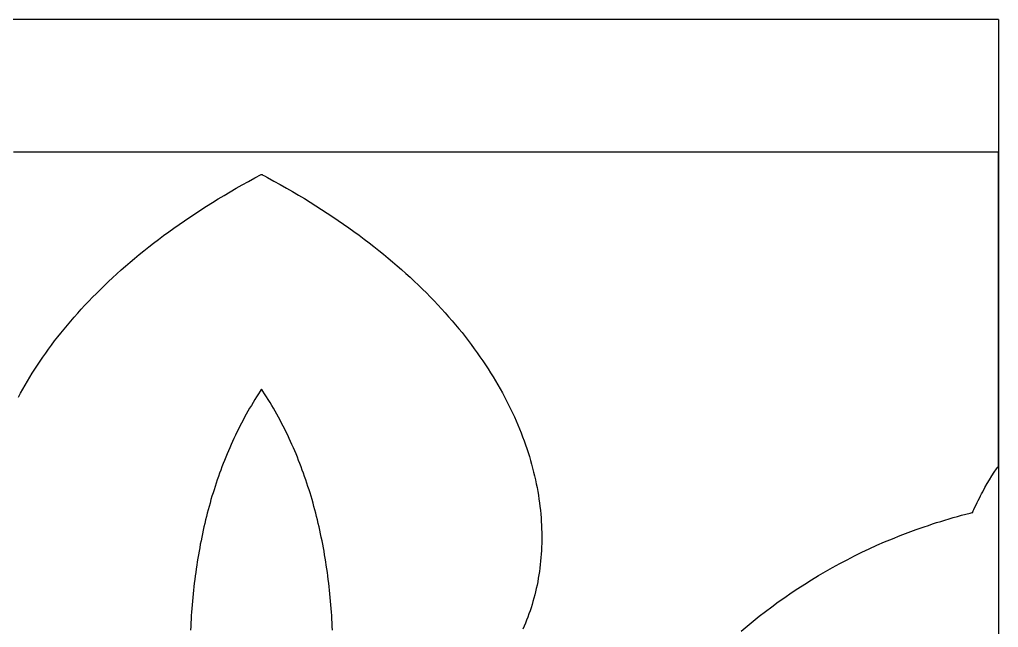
# Model space of a CAD drawing. Extents: x -52 to 64, y -91 to -51.
# Drawn here: x 41.58 to 64.31, y -64.84 to -50.72 of the extents above; entities that cross this region are included whole.
import ezdxf

# ---------------------------------------------------------------- set-up
doc = ezdxf.new("R2010")
doc.units = 0
doc.header["$MEASUREMENT"] = 0
doc.layers.get('0').update_dxf_attribs({"linetype": 'CONTINUOUS'})
doc.layers.add('LAYER_1', color=18, linetype='CONTINUOUS')

msp = doc.modelspace()

# ---------------------------------------------------------------- linework, layer by layer
msp.add_line((64.312, -50.717), (64.312, -90.716))
at = {"layer": 'LAYER_1'}
for points in [[(64.312, -50.717), (64.299, -50.717), (64.103, -50.717), (63.902, -50.717), (63.696, -50.717), (63.484, -50.717), (63.267, -50.717), (63.045, -50.717), (62.818, -50.717), (62.586, -50.717), (62.349, -50.717), (62.107, -50.717), (61.86, -50.717), (61.608, -50.717), (61.351, -50.717), (61.09, -50.717), (60.824, -50.717), (60.553, -50.717), (60.277, -50.717), (59.997, -50.717), (59.713, -50.717), (59.424, -50.717), (59.13, -50.717), (58.832, -50.717), (58.53, -50.717), (58.223, -50.717), (57.913, -50.717), (57.598, -50.717), (57.278, -50.717), (56.955, -50.717), (56.628, -50.717), (56.296, -50.717), (55.961, -50.717), (55.622, -50.717), (55.279, -50.717), (54.932, -50.717), (54.581, -50.717), (54.227, -50.717), (53.868, -50.717), (53.507, -50.717), (53.141, -50.717), (52.772, -50.717), (52.4, -50.717), (52.024, -50.717), (51.644, -50.717), (51.262, -50.717), (50.876, -50.717), (50.487, -50.717), (50.094, -50.717), (49.698, -50.717), (49.3, -50.717), (48.898, -50.717), (48.493, -50.717), (48.085, -50.717), (47.674, -50.717), (47.26, -50.717), (46.844, -50.717), (46.424, -50.717), (46.002, -50.717), (45.15, -50.717), (44.287, -50.717), (43.414, -50.717), (42.532, -50.717), (41.64, -50.717), (40.739, -50.717)], [(58.338, -64.931), (58.476, -64.813), (58.616, -64.697), (58.759, -64.583), (58.903, -64.47), (59.05, -64.359), (59.198, -64.25), (59.349, -64.142), (59.502, -64.037), (59.657, -63.934), (59.813, -63.832), (59.972, -63.733), (60.133, -63.635), (60.296, -63.54), (60.461, -63.447), (60.627, -63.356), (60.796, -63.267), (60.967, -63.18), (61.14, -63.095), (61.314, -63.013), (61.491, -62.933), (61.669, -62.855), (61.85, -62.779), (62.032, -62.706), (62.216, -62.635), (62.402, -62.567), (62.59, -62.501), (62.685, -62.469), (62.78, -62.437), (62.875, -62.406), (62.971, -62.376), (63.068, -62.347), (63.165, -62.318), (63.262, -62.289), (63.36, -62.262), (63.458, -62.235), (63.557, -62.208), (63.657, -62.183), (63.706, -62.17), (63.719, -62.167), (63.721, -62.166), (63.721, -62.166), (63.721, -62.166), (63.721, -62.166), (63.721, -62.166), (63.721, -62.164), (63.721, -62.159), (63.721, -62.148), (63.721, -62.146), (63.721, -62.146), (63.721, -62.146), (63.721, -62.146), (63.722, -62.146), (63.722, -62.144), (63.729, -62.13), (63.741, -62.102), (63.766, -62.047), (63.792, -61.993), (63.818, -61.94), (63.843, -61.888), (63.869, -61.837), (63.895, -61.786), (63.921, -61.736), (63.947, -61.687), (64, -61.591), (64.054, -61.498), (64.107, -61.408), (64.162, -61.32), (64.216, -61.236), (64.271, -61.154), (64.299, -61.114), (64.306, -61.105), (64.309, -61.1), (64.311, -61.097), (64.312, -61.096), (64.312, -61.096), (64.312, -61.095), (64.312, -61.093), (64.312, -61.089), (64.312, -61.084), (64.312, -61.078), (64.312, -61.071), (64.312, -61.062), (64.312, -61.052), (64.312, -61.041), (64.312, -61.028), (64.312, -61.014), (64.312, -60.999), (64.312, -60.983), (64.312, -60.966), (64.312, -60.947), (64.312, -60.928), (64.312, -60.907), (64.312, -60.885), (64.312, -60.862), (64.312, -60.838), (64.312, -60.813), (64.312, -60.787), (64.312, -60.759), (64.312, -60.731), (64.312, -60.702), (64.312, -60.672), (64.312, -60.64), (64.312, -60.608), (64.312, -60.575), (64.312, -60.541), (64.312, -60.506), (64.312, -60.47), (64.312, -60.433), (64.312, -60.396), (64.312, -60.357), (64.312, -60.318), (64.312, -60.278), (64.312, -60.237), (64.312, -60.195), (64.312, -60.152), (64.312, -60.065), (64.312, -59.975), (64.312, -59.882), (64.312, -59.786), (64.312, -59.688), (64.312, -59.587), (64.312, -59.484), (64.312, -59.379), (64.312, -59.272), (64.312, -59.163), (64.312, -59.052), (64.312, -58.94), (64.312, -58.826), (64.312, -58.71), (64.312, -58.593), (64.312, -58.475), (64.312, -58.356), (64.312, -58.236), (64.312, -58.116), (64.312, -57.872), (64.312, -57.381), (64.312, -57.135), (64.312, -56.891), (64.312, -56.649), (64.312, -56.529), (64.312, -56.41), (64.312, -56.292), (64.312, -56.175), (64.312, -56.06), (64.312, -55.946), (64.312, -55.833), (64.312, -55.723), (64.312, -55.614), (64.312, -55.507), (64.312, -55.402), (64.312, -55.299), (64.312, -55.198), (64.312, -55.1), (64.312, -55.005), (64.312, -54.912), (64.312, -54.822), (64.312, -54.734), (64.312, -54.692), (64.312, -54.65), (64.312, -54.609), (64.312, -54.569), (64.312, -54.53), (64.312, -54.492), (64.312, -54.454), (64.312, -54.417), (64.312, -54.382), (64.312, -54.347), (64.312, -54.313), (64.312, -54.28), (64.312, -54.247), (64.312, -54.216), (64.312, -54.186), (64.312, -54.157), (64.312, -54.129), (64.312, -54.102), (64.312, -54.076), (64.312, -54.05), (64.312, -54.026), (64.312, -54.004), (64.312, -53.982), (64.312, -53.961), (64.312, -53.942), (64.312, -53.923), (64.312, -53.906), (64.312, -53.89), (64.312, -53.875), (64.312, -53.861), (64.312, -53.849), (64.312, -53.838), (64.312, -53.828), (64.312, -53.819), (64.312, -53.812), (64.312, -53.806), (64.312, -53.801), (64.312, -53.798), (64.312, -53.796), (64.312, -53.795), (64.311, -53.795), (64.309, -53.795), (64.305, -53.795), (64.299, -53.795), (64.292, -53.795), (64.283, -53.795), (64.272, -53.795), (64.26, -53.795), (64.246, -53.795), (64.231, -53.795), (64.214, -53.795), (64.195, -53.795), (64.175, -53.795), (64.153, -53.795), (64.13, -53.795), (64.105, -53.795), (64.079, -53.795), (64.051, -53.795), (64.022, -53.795), (63.991, -53.795), (63.959, -53.795), (63.926, -53.795), (63.891, -53.795), (63.854, -53.795), (63.816, -53.795), (63.776, -53.795), (63.736, -53.795), (63.693, -53.795), (63.65, -53.795), (63.605, -53.795), (63.558, -53.795), (63.51, -53.795), (63.461, -53.795), (63.41, -53.795), (63.358, -53.795), (63.305, -53.795), (63.251, -53.795), (63.195, -53.795), (63.137, -53.795), (63.079, -53.795), (63.019, -53.795), (62.958, -53.795), (62.896, -53.795), (62.832, -53.795), (62.767, -53.795), (62.701, -53.795), (62.634, -53.795), (62.565, -53.795), (62.495, -53.795), (62.424, -53.795), (62.352, -53.795), (62.279, -53.795), (62.204, -53.795), (62.128, -53.795), (62.051, -53.795), (61.973, -53.795), (61.894, -53.795), (61.814, -53.795), (61.732, -53.795), (61.65, -53.795), (61.566, -53.795), (61.481, -53.795), (61.395, -53.795), (61.308, -53.795), (61.22, -53.795), (61.131, -53.795), (61.041, -53.795), (60.95, -53.795), (60.858, -53.795), (60.764, -53.795), (60.67, -53.795), (60.575, -53.795), (60.479, -53.795), (60.382, -53.795), (60.283, -53.795), (60.184, -53.795), (60.084, -53.795), (59.983, -53.795), (59.881, -53.795), (59.778, -53.795), (59.674, -53.795), (59.57, -53.795), (59.464, -53.795), (59.357, -53.795), (59.25, -53.795), (59.142, -53.795), (59.033, -53.795), (58.923, -53.795), (58.812, -53.795), (58.7, -53.795), (58.588, -53.795), (58.474, -53.795), (58.36, -53.795), (58.245, -53.795), (58.13, -53.795), (58.013, -53.795), (57.778, -53.795), (57.54, -53.795), (57.298, -53.795), (57.054, -53.795), (56.808, -53.795), (56.558, -53.795), (56.306, -53.795), (56.051, -53.795), (55.794, -53.795), (55.535, -53.795), (55.273, -53.795), (55.009, -53.795), (54.743, -53.795), (54.474, -53.795), (54.204, -53.795), (53.931, -53.795), (53.657, -53.795), (53.381, -53.795), (53.103, -53.795), (52.824, -53.795), (52.543, -53.795), (52.261, -53.795), (51.977, -53.795), (51.691, -53.795), (51.405, -53.795), (51.117, -53.795), (50.828, -53.795), (50.538, -53.795), (50.248, -53.795), (49.956, -53.795), (49.37, -53.795), (48.781, -53.795), (48.19, -53.795), (47.598, -53.795), (47.005, -53.795), (45.818, -53.795), (45.226, -53.795), (44.635, -53.795), (44.046, -53.795), (43.46, -53.795), (43.168, -53.795), (42.877, -53.795), (42.587, -53.795), (42.298, -53.795), (42.01, -53.795), (41.724, -53.795), (41.438, -53.795)], [(41.552, -59.492), (41.602, -59.398), (41.653, -59.305), (41.706, -59.212), (41.761, -59.118), (41.817, -59.025), (41.875, -58.932), (41.934, -58.838), (41.995, -58.745), (42.057, -58.652), (42.121, -58.558), (42.186, -58.465), (42.253, -58.372), (42.322, -58.279), (42.392, -58.185), (42.464, -58.092), (42.537, -58), (42.612, -57.907), (42.689, -57.814), (42.768, -57.721), (42.848, -57.629), (42.929, -57.537), (43.013, -57.445), (43.098, -57.353), (43.185, -57.261), (43.273, -57.169), (43.363, -57.078), (43.455, -56.986), (43.548, -56.895), (43.644, -56.805), (43.741, -56.714), (43.84, -56.624), (43.94, -56.534), (44.042, -56.444), (44.146, -56.355), (44.252, -56.265), (44.36, -56.176), (44.469, -56.088), (44.58, -55.999), (44.693, -55.912), (44.808, -55.824), (44.925, -55.737), (45.043, -55.65), (45.163, -55.563), (45.285, -55.477), (45.409, -55.391), (45.535, -55.306), (45.663, -55.221), (45.792, -55.136), (45.924, -55.052), (46.057, -54.969), (46.192, -54.885), (46.329, -54.803), (46.468, -54.72), (46.609, -54.638), (46.752, -54.557), (46.897, -54.476), (47.044, -54.396), (47.193, -54.316), (47.197, -54.314), (47.2, -54.313), (47.202, -54.314), (47.211, -54.319), (47.23, -54.329), (47.267, -54.349), (47.341, -54.389), (47.488, -54.469), (47.633, -54.55), (47.777, -54.631), (47.918, -54.713), (48.057, -54.795), (48.194, -54.878), (48.33, -54.961), (48.463, -55.045), (48.595, -55.129), (48.724, -55.214), (48.852, -55.298), (48.978, -55.384), (49.102, -55.47), (49.225, -55.556), (49.345, -55.642), (49.464, -55.729), (49.58, -55.816), (49.695, -55.904), (49.808, -55.992), (49.92, -56.08), (50.029, -56.169), (50.137, -56.258), (50.243, -56.347), (50.347, -56.436), (50.45, -56.526), (50.55, -56.616), (50.649, -56.706), (50.746, -56.797), (50.842, -56.888), (50.935, -56.979), (51.027, -57.07), (51.118, -57.161), (51.206, -57.253), (51.293, -57.345), (51.378, -57.437), (51.462, -57.529), (51.544, -57.621), (51.624, -57.713), (51.703, -57.806), (51.779, -57.899), (51.855, -57.991), (51.928, -58.084), (52, -58.177), (52.071, -58.27), (52.14, -58.364), (52.207, -58.457), (52.272, -58.55), (52.336, -58.643), (52.399, -58.737), (52.46, -58.83), (52.519, -58.924), (52.577, -59.017), (52.633, -59.11), (52.688, -59.204), (52.741, -59.297), (52.792, -59.39), (52.843, -59.484), (52.891, -59.577), (52.938, -59.67), (52.984, -59.763), (53.028, -59.856), (53.071, -59.949), (53.112, -60.041), (53.152, -60.134), (53.19, -60.226), (53.227, -60.319), (53.262, -60.411), (53.297, -60.503), (53.329, -60.595), (53.36, -60.686), (53.39, -60.778), (53.419, -60.869), (53.446, -60.96), (53.471, -61.051), (53.495, -61.142), (53.518, -61.232), (53.54, -61.322), (53.56, -61.412), (53.579, -61.501), (53.597, -61.591), (53.613, -61.68), (53.628, -61.768), (53.641, -61.857), (53.654, -61.945), (53.665, -62.032), (53.674, -62.12), (53.683, -62.207), (53.69, -62.293), (53.696, -62.38), (53.701, -62.466), (53.704, -62.551), (53.706, -62.636), (53.707, -62.721), (53.707, -62.805), (53.706, -62.889), (53.703, -62.972), (53.699, -63.055), (53.694, -63.137), (53.688, -63.219), (53.68, -63.301), (53.672, -63.381), (53.662, -63.462), (53.651, -63.542), (53.639, -63.621), (53.626, -63.7), (53.612, -63.778), (53.597, -63.856), (53.58, -63.933), (53.562, -64.01), (53.544, -64.085), (53.524, -64.161), (53.503, -64.236), (53.481, -64.31), (53.458, -64.383), (53.434, -64.456), (53.409, -64.528), (53.383, -64.6), (53.356, -64.671), (53.328, -64.741), (53.299, -64.81), (53.269, -64.879)], [(48.845, -64.907), (48.842, -64.822), (48.838, -64.737), (48.833, -64.652), (48.828, -64.567), (48.822, -64.483), (48.816, -64.398), (48.809, -64.314), (48.802, -64.23), (48.795, -64.146), (48.786, -64.062), (48.778, -63.978), (48.769, -63.895), (48.759, -63.811), (48.749, -63.728), (48.738, -63.645), (48.727, -63.562), (48.716, -63.48), (48.703, -63.397), (48.691, -63.315), (48.678, -63.233), (48.664, -63.151), (48.65, -63.069), (48.635, -62.988), (48.619, -62.907), (48.604, -62.826), (48.587, -62.745), (48.57, -62.664), (48.553, -62.584), (48.535, -62.504), (48.517, -62.424), (48.498, -62.344), (48.478, -62.265), (48.458, -62.186), (48.437, -62.107), (48.416, -62.028), (48.394, -61.95), (48.372, -61.872), (48.349, -61.794), (48.326, -61.717), (48.302, -61.64), (48.277, -61.563), (48.252, -61.486), (48.226, -61.41), (48.2, -61.334), (48.173, -61.258), (48.146, -61.183), (48.118, -61.108), (48.09, -61.033), (48.061, -60.959), (48.031, -60.885), (48.001, -60.811), (47.97, -60.738), (47.938, -60.665), (47.906, -60.592), (47.874, -60.52), (47.841, -60.448), (47.807, -60.376), (47.773, -60.305), (47.738, -60.234), (47.702, -60.163), (47.666, -60.093), (47.629, -60.024), (47.592, -59.954), (47.554, -59.885), (47.515, -59.817), (47.476, -59.749), (47.436, -59.681), (47.396, -59.614), (47.355, -59.547), (47.313, -59.48), (47.271, -59.414), (47.228, -59.349), (47.206, -59.316), (47.201, -59.308), (47.2, -59.306), (47.199, -59.305), (47.199, -59.305), (47.199, -59.305), (47.199, -59.306), (47.197, -59.308), (47.192, -59.316), (47.17, -59.349), (47.127, -59.414), (47.085, -59.48), (47.043, -59.547), (47.002, -59.614), (46.962, -59.681), (46.922, -59.749), (46.883, -59.817), (46.844, -59.885), (46.806, -59.954), (46.769, -60.024), (46.732, -60.093), (46.696, -60.163), (46.661, -60.234), (46.626, -60.305), (46.591, -60.376), (46.557, -60.448), (46.524, -60.52), (46.492, -60.592), (46.46, -60.665), (46.428, -60.738), (46.397, -60.811), (46.367, -60.885), (46.337, -60.959), (46.308, -61.033), (46.28, -61.108), (46.252, -61.183), (46.224, -61.258), (46.197, -61.334), (46.171, -61.41), (46.145, -61.486), (46.12, -61.563), (46.096, -61.64), (46.072, -61.717), (46.048, -61.794), (46.025, -61.872), (46.003, -61.95), (45.981, -62.028), (45.96, -62.107), (45.939, -62.186), (45.919, -62.265), (45.899, -62.344), (45.88, -62.424), (45.862, -62.504), (45.844, -62.584), (45.826, -62.664), (45.809, -62.745), (45.793, -62.826), (45.777, -62.907), (45.762, -62.988), (45.747, -63.069), (45.732, -63.151), (45.719, -63.233), (45.705, -63.315), (45.693, -63.397), (45.68, -63.48), (45.669, -63.562), (45.657, -63.645), (45.647, -63.728), (45.636, -63.811), (45.627, -63.895), (45.618, -63.978), (45.609, -64.062), (45.601, -64.146), (45.593, -64.23), (45.586, -64.314), (45.579, -64.398), (45.573, -64.483), (45.567, -64.567), (45.562, -64.652), (45.557, -64.737), (45.553, -64.822), (45.549, -64.907)]]:
    msp.add_lwpolyline(points, dxfattribs=at)

doc.saveas('drawing.dxf')
